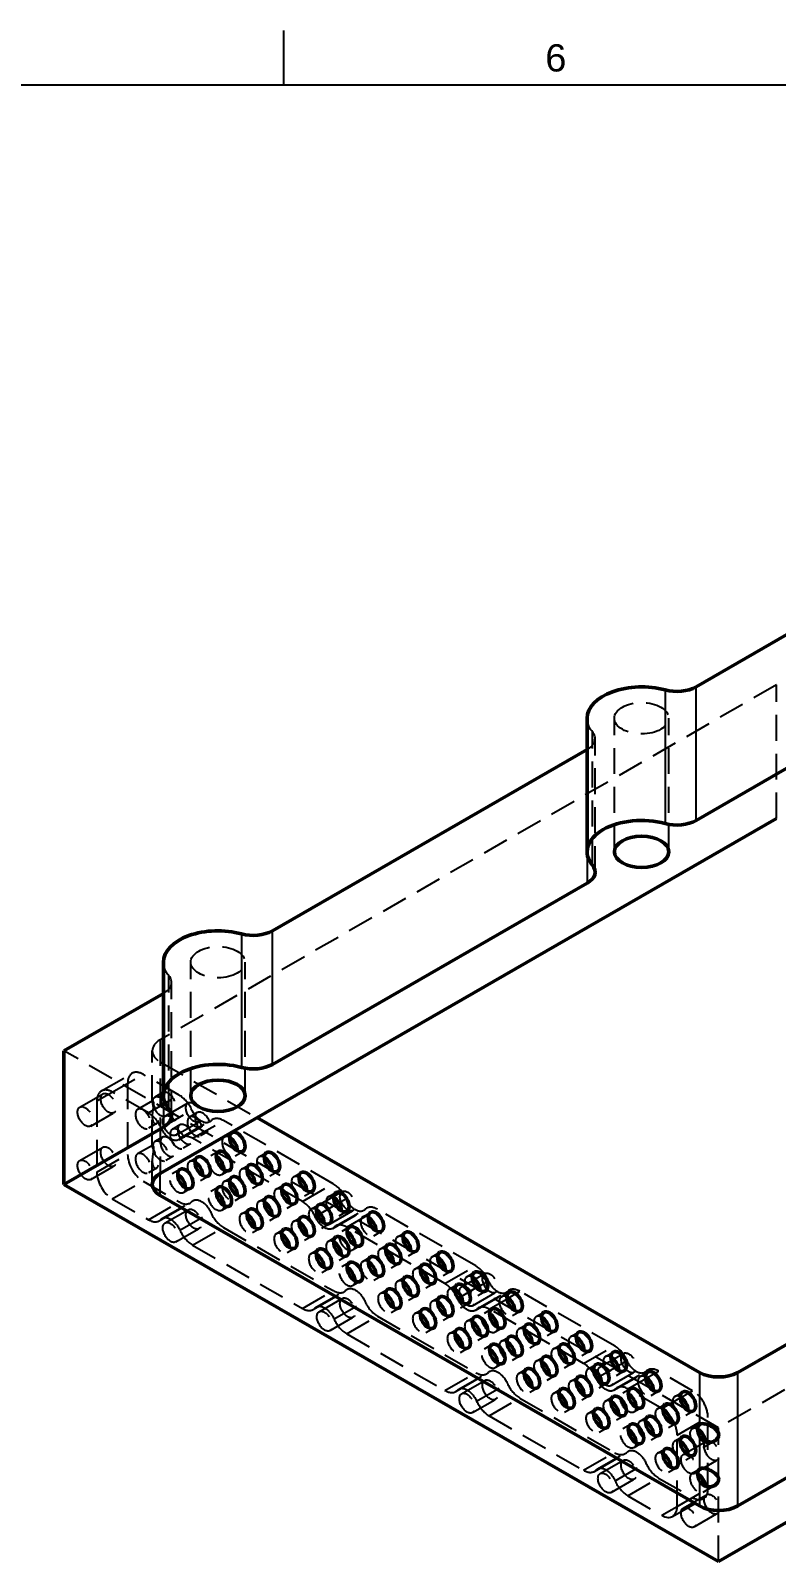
# Model space of a CAD drawing. Header units: millimetres. Extents: x 0 to 420, y 0 to 297.
# Drawn here: x 241.8 to 310.2, y 151.5 to 292 of the extents above; entities that cross this region are included whole.
import ezdxf
from ezdxf.enums import TextEntityAlignment as Align

# ---------------------------------------------------------------- set-up
doc = ezdxf.new("R2010")
doc.units = ezdxf.units.MM
doc.header["$LTSCALE"] = 0.75
doc.linetypes.add('HIDDEN2', pattern=[4.7625, 3.175, -1.5875])
for name, color, linetype, lineweight in [('BORDER', 7, 'Continuous', 25), ('Hidden', 7, 'HIDDEN2', 25), ('Hidden Narrow', 7, 'HIDDEN2', 25), ('Visible', 7, 'Continuous', 50), ('Visible Narrow', 7, 'Continuous', 25)]:
    doc.layers.add(name, color=color, linetype=linetype, lineweight=lineweight)
doc.styles.add('FusionTitle', font='arial.ttf')

# ---------------------------------------------------------------- blocks, each defined once
blk = doc.blocks.new('ISO_A3_SHEET')
at = {"layer": 'BORDER'}
for p, q in [((265, 292), (265, 287)), ((410, 287), (20, 287))]:
    blk.add_line(p, q, dxfattribs=at)
at = {"layer": 'BORDER', "style": 'FusionTitle'}
blk.add_text('6', height=2.5, dxfattribs=at).set_placement((290, 289.5), align=Align.MIDDLE)

msp = doc.modelspace()

# ---------------------------------------------------------------- linework, layer by layer
at = {"layer": 'Hidden', "extrusion": (1e-16, 0.817547, -0.575862)}
for p, q in [((310.247, 231.919), (253.679, 199.344)), ((295.373, 216.602), (295.373, 228.865)), ((300.373, 216.602), (300.373, 228.865)), ((293.605, 214.741), (293.605, 227.004)), ((256.482, 194.206), (256.482, 206.469)), ((261.482, 194.206), (261.482, 206.469)), ((254.714, 192.345), (254.714, 204.608)), ((304.944, 163.714), (244.84, 198.326)), ((252.946, 193.698), (252.946, 198.326)), ((253.679, 197.308), (262.559, 192.194)), ((248.279, 194.642), (251.107, 196.271)), ((255.423, 194.262), (252.105, 196.173)), ((246.303, 193.157), (248.424, 194.378)), ((252.595, 192.633), (249.277, 194.544)), ((250.691, 195.352), (250.691, 188.812)), ((253.904, 194.487), (253.197, 194.079)), ((247.301, 191.424), (249.422, 192.645)), ((247.863, 193.723), (247.863, 187.183)), ((252.958, 193.73), (251.606, 192.952)), ((254.127, 192.33), (256.248, 193.552)), ((254.902, 192.753), (254.195, 192.346)), ((257.086, 192.654), (256.379, 192.247)), ((253.35, 191.648), (252.604, 191.219)), ((252.946, 189.61), (252.946, 192.325)), ((255.495, 191.527), (254.788, 191.119)), ((255.125, 190.597), (257.246, 191.819)), ((255.375, 190.164), (258.203, 191.793)), ((255.659, 190.392), (258.487, 192.021)), ((269.566, 186.118), (259.485, 191.923)), ((253.904, 190.399), (253.197, 189.992)), ((256.493, 189.793), (255.786, 189.386)), ((266.737, 184.489), (256.657, 190.294)), ((258.084, 190.921), (257.377, 190.514)), ((259.561, 190.415), (260.268, 190.822)), ((246.303, 188.252), (248.424, 189.473)), ((252.958, 189.643), (251.606, 188.864)), ((254.902, 188.666), (254.195, 188.258)), ((256.379, 188.159), (257.086, 188.566)), ((259.031, 189.082), (258.324, 188.675)), ((260.559, 188.681), (261.266, 189.089)), ((262.743, 188.582), (263.45, 188.989)), ((247.301, 186.518), (249.422, 187.74)), ((253.35, 187.56), (252.604, 187.131)), ((252.946, 186.062), (252.946, 188.237)), ((255.495, 187.439), (254.788, 187.032)), ((260.029, 187.349), (259.322, 186.941)), ((261.152, 187.455), (261.859, 187.862)), ((263.741, 186.849), (264.448, 187.256)), ((265.925, 186.75), (266.632, 187.157)), ((252.105, 186.362), (255.423, 184.452)), ((256.493, 185.706), (255.786, 185.298)), ((257.377, 186.426), (258.084, 186.833)), ((259.031, 185.812), (258.324, 185.404)), ((259.561, 186.327), (260.268, 186.734)), ((262.15, 185.721), (262.857, 186.129)), ((264.334, 185.622), (265.041, 186.029)), ((249.277, 184.734), (252.595, 182.823)), ((253.593, 182.725), (256.421, 184.353)), ((253.877, 182.953), (256.706, 184.582)), ((260.559, 184.594), (261.266, 185.001)), ((262.743, 184.495), (263.45, 184.902)), ((265.332, 183.889), (266.039, 184.296)), ((266.923, 185.017), (267.63, 185.424)), ((267.516, 183.79), (268.223, 184.197)), ((268.269, 184.186), (270.39, 185.408)), ((269.107, 184.917), (269.814, 185.325)), ((254.127, 182.52), (256.248, 183.741)), ((260.029, 184.078), (259.322, 183.671)), ((261.152, 183.367), (261.859, 183.774)), ((263.741, 182.761), (264.448, 183.169)), ((265.925, 182.662), (266.632, 183.069)), ((269.267, 182.453), (271.388, 183.675)), ((269.517, 182.02), (272.345, 183.649)), ((269.801, 182.248), (272.63, 183.877)), ((270.105, 183.184), (270.812, 183.592)), ((272.289, 183.085), (272.996, 183.492)), ((282.647, 178.585), (273.628, 183.779)), ((255.125, 180.787), (257.246, 182.008)), ((259.485, 182.112), (269.566, 176.308)), ((262.15, 181.634), (262.857, 182.041)), ((264.334, 181.534), (265.041, 181.942)), ((266.923, 180.929), (267.63, 181.336)), ((268.514, 182.057), (269.221, 182.464)), ((271.052, 182.16), (270.344, 181.752)), ((279.819, 176.956), (270.799, 182.15)), ((273.287, 181.352), (273.994, 181.759)), ((275.471, 181.253), (276.178, 181.66)), ((256.657, 180.484), (266.737, 174.679)), ((265.332, 179.801), (266.039, 180.208)), ((267.516, 179.702), (268.223, 180.109)), ((269.107, 180.83), (269.814, 181.237)), ((272.05, 180.426), (271.343, 180.019)), ((273.88, 180.125), (274.587, 180.532)), ((276.469, 179.52), (277.176, 179.927)), ((270.105, 179.097), (270.812, 179.504)), ((271.052, 178.889), (270.344, 178.482)), ((272.289, 178.997), (272.996, 179.405)), ((274.878, 178.392), (275.585, 178.799)), ((277.062, 178.293), (277.769, 178.7)), ((278.653, 179.42), (279.36, 179.828)), ((268.514, 177.969), (269.221, 178.376)), ((272.05, 177.156), (271.343, 176.749)), ((273.287, 177.264), (273.994, 177.671)), ((275.471, 177.165), (276.178, 177.572)), ((279.651, 177.687), (280.358, 178.094)), ((281.351, 176.653), (283.472, 177.875)), ((281.835, 177.588), (282.542, 177.995)), ((267.735, 174.581), (270.564, 176.21)), ((268.02, 174.809), (270.848, 176.438)), ((273.88, 176.037), (274.587, 176.445)), ((276.469, 175.432), (277.176, 175.839)), ((278.06, 176.56), (278.767, 176.967)), ((278.653, 175.333), (279.36, 175.74)), ((280.244, 176.46), (280.951, 176.867)), ((282.349, 174.92), (284.47, 176.142)), ((282.598, 174.487), (285.427, 176.116)), ((282.833, 175.855), (283.54, 176.262)), ((282.883, 174.715), (285.711, 176.344)), ((285.017, 175.756), (285.724, 176.163)), ((295.375, 171.256), (286.709, 176.246)), ((268.269, 174.376), (270.39, 175.597)), ((274.878, 174.304), (275.585, 174.711)), ((277.062, 174.205), (277.769, 174.612)), ((281.242, 174.727), (281.949, 175.134)), ((284.133, 174.626), (283.426, 174.219)), ((292.547, 169.627), (283.881, 174.617)), ((286.015, 174.022), (286.722, 174.43)), ((288.199, 173.923), (288.906, 174.33)), ((269.267, 172.643), (271.388, 173.864)), ((273.628, 173.968), (282.647, 168.774)), ((278.06, 172.472), (278.767, 172.879)), ((279.651, 173.599), (280.358, 174.007)), ((281.835, 173.5), (282.542, 173.907)), ((285.131, 172.893), (284.424, 172.486)), ((286.608, 172.796), (287.315, 173.203)), ((270.799, 172.34), (279.819, 167.146)), ((280.244, 172.373), (280.951, 172.78)), ((282.833, 171.767), (283.54, 172.174)), ((285.017, 171.668), (285.724, 172.075)), ((289.197, 172.19), (289.904, 172.597)), ((291.381, 172.091), (292.088, 172.498)), ((281.242, 170.639), (281.949, 171.047)), ((284.133, 171.356), (283.426, 170.949)), ((286.015, 169.935), (286.722, 170.342)), ((287.606, 171.062), (288.313, 171.47)), ((288.199, 169.835), (288.906, 170.243)), ((289.79, 170.963), (290.497, 171.37)), ((292.379, 170.358), (293.086, 170.765)), ((294.079, 169.324), (296.2, 170.545)), ((294.563, 170.258), (295.27, 170.666)), ((280.817, 167.048), (283.645, 168.676)), ((281.101, 167.276), (283.929, 168.905)), ((285.131, 169.623), (284.424, 169.216)), ((286.608, 168.708), (287.315, 169.115)), ((290.788, 169.23), (291.495, 169.637)), ((292.972, 169.131), (293.679, 169.538)), ((295.077, 167.591), (297.198, 168.812)), ((295.326, 167.157), (298.155, 168.786)), ((295.561, 168.525), (296.268, 168.932)), ((295.61, 167.386), (298.439, 169.014)), ((297.745, 168.426), (298.452, 168.833)), ((302.555, 167.121), (299.437, 168.916)), ((314.086, 168.979), (304.944, 163.714)), ((281.351, 166.843), (283.472, 168.064)), ((287.606, 166.975), (288.313, 167.382)), ((289.197, 168.102), (289.904, 168.51)), ((289.79, 166.875), (290.497, 167.283)), ((291.381, 168.003), (292.088, 168.41)), ((293.97, 167.398), (294.677, 167.805)), ((296.861, 167.297), (296.154, 166.89)), ((299.726, 165.492), (296.609, 167.288)), ((282.349, 165.11), (284.47, 166.331)), ((286.709, 166.435), (295.375, 161.445)), ((292.379, 166.27), (293.086, 166.677)), ((294.563, 166.171), (295.27, 166.578)), ((298.743, 166.693), (299.45, 167.1)), ((299.336, 165.466), (300.043, 165.873)), ((300.927, 166.594), (301.634, 167.001)), ((283.881, 164.807), (292.547, 159.816)), ((290.788, 165.142), (291.495, 165.549)), ((292.972, 165.043), (293.679, 165.45)), ((295.561, 164.438), (296.268, 164.845)), ((297.859, 165.564), (297.152, 165.156)), ((297.745, 164.338), (298.452, 164.746)), ((301.925, 164.861), (302.632, 165.268)), ((303.969, 158.131), (303.969, 164.672)), ((293.97, 163.31), (294.677, 163.717)), ((296.861, 164.027), (296.154, 163.62)), ((300.334, 163.733), (301.041, 164.14)), ((301.14, 156.502), (301.14, 163.043)), ((302.518, 163.634), (303.226, 164.041)), ((304.944, 151.451), (304.944, 163.714)), ((297.859, 162.294), (297.152, 161.886)), ((298.743, 162.605), (299.45, 163.012)), ((299.336, 161.378), (300.043, 161.785)), ((300.927, 162.506), (301.634, 162.913)), ((301.702, 161.255), (303.823, 162.476)), ((303.516, 161.9), (304.567, 162.505)), ((293.545, 159.718), (296.373, 161.347)), ((293.829, 159.946), (296.657, 161.575)), ((294.079, 159.513), (296.2, 160.735)), ((301.925, 160.773), (302.632, 161.18)), ((302.7, 159.522), (304.821, 160.743)), ((295.077, 157.78), (297.198, 159.002)), ((299.437, 159.106), (302.555, 157.31)), ((300.334, 159.645), (301.041, 160.052)), ((302.518, 159.546), (303.226, 159.953)), ((296.609, 157.477), (299.726, 155.682)), ((301.702, 156.349), (303.823, 157.571)), ((303.516, 157.813), (304.567, 158.418)), ((300.724, 155.584), (303.553, 157.212)), ((302.7, 154.616), (304.821, 155.838))]:
    msp.add_line(p, q, dxfattribs=at)
at = {"layer": 'Hidden'}
for centre, major_axis, ratio, start_param, end_param in [((297.873, 228.865), (2.5, 0), 0.5758617, 3.1415927, 9.424778), ((291.105, 227.004), (-2.5, 0), 0.5758617, 2.3561945, 3.5871539), ((258.982, 206.469), (2.5, 0), 0.5758617, 3.1415927, 9.424778), ((252.214, 204.608), (-2.5, 0), 0.5758617, 2.3561945, 3.5871539), ((255.446, 198.326), (2.5, 0), 0.5758617, 2.3561945, 3.9269908), ((252.105, 194.538), (-0.998, 1.733), 0.5780931, -0.7834645, 0.7873319), ((249.277, 192.909), (-0.998, 1.733), 0.5780931, -0.7834645, 0.7873319), ((248.923, 193.512), (-0.499, 0.867), 0.5780931, 1.5707963, 7.8539816), ((253.696, 193.213), (-0.499, 0.867), 0.5780931, 1.5707963, 7.8539816), ((255.423, 192.627), (-0.998, 1.733), 0.5780931, 4.5371701, 5.4997209), ((246.802, 192.29), (-0.499, 0.867), 0.5780931, 1.5707963, 7.8539816), ((252.595, 190.998), (-0.998, 1.733), 0.5780931, 4.5371701, 5.4997209), ((256.747, 192.685), (-0.499, 0.867), 0.5780931, 1.5707963, 7.8539816), ((254.626, 191.464), (-0.499, 0.867), 0.5780931, 1.5707963, 7.8539816), ((259.485, 190.288), (-0.998, 1.733), 0.5780931, -0.7834645, 0.1790863), ((256.657, 188.659), (-0.998, 1.733), 0.5780931, -0.7834645, 0.1790863), ((260.06, 189.548), (-0.499, 0.867), 0.5780931, -0.7834719, 3.9250646), ((246.802, 187.385), (-0.499, 0.867), 0.5780931, 1.5707963, 7.8539816), ((248.923, 188.607), (-0.499, 0.867), 0.5780931, 1.5707963, 7.8539816), ((252.105, 187.997), (-0.998, 1.733), 0.5780931, 0.7873319, 2.3581282), ((263.242, 187.716), (-0.499, 0.867), 0.5780931, -0.7834719, 3.9250646), ((249.277, 186.369), (-0.998, 1.733), 0.5780931, 0.7873319, 2.3581282), ((256.878, 187.293), (-0.499, 0.867), 0.5780931, -0.7834719, 3.9250646), ((261.651, 186.588), (-0.499, 0.867), 0.5780931, -0.7834719, 3.9250646), ((260.06, 185.46), (-0.499, 0.867), 0.5780931, -0.7834719, 3.9250646), ((264.833, 184.756), (-0.499, 0.867), 0.5780931, -0.7834719, 3.9250646), ((266.424, 185.883), (-0.499, 0.867), 0.5780931, -0.7834719, 3.9250646), ((269.566, 184.483), (-0.998, 1.733), 0.5780931, 4.5371701, 5.4997209), ((270.889, 184.541), (-0.499, 0.867), 0.5780931, 1.5707963, 7.8539816), ((255.423, 186.087), (-0.998, 1.733), 0.5780931, 2.3581282, 3.3206789), ((263.242, 183.628), (-0.499, 0.867), 0.5780931, -0.7834719, 3.9250646), ((266.737, 182.854), (-0.998, 1.733), 0.5780931, 4.5371701, 5.4997209), ((268.768, 183.32), (-0.499, 0.867), 0.5780931, 1.5707963, 7.8539816), ((269.606, 184.051), (-0.499, 0.867), 0.5780931, -0.7834719, 3.9250646), ((252.595, 184.458), (-0.998, 1.733), 0.5780931, 2.3581282, 3.3206789), ((256.747, 182.875), (-0.499, 0.867), 0.5780931, 1.5707963, 7.8539816), ((259.485, 183.747), (-0.998, 1.733), 0.5780931, 1.3955775, 2.3581282), ((261.651, 182.5), (-0.499, 0.867), 0.5780931, -0.7834719, 3.9250646), ((266.424, 181.796), (-0.499, 0.867), 0.5780931, -0.7834719, 3.9250646), ((268.015, 182.923), (-0.499, 0.867), 0.5780931, -0.7834719, 3.9250646), ((272.788, 182.219), (-0.499, 0.867), 0.5780931, -0.7834719, 3.9250646), ((273.628, 182.144), (-0.998, 1.733), 0.5780931, -0.7834645, 0.1790863), ((254.626, 181.653), (-0.499, 0.867), 0.5780931, 1.5707963, 7.8539816), ((256.657, 182.119), (-0.998, 1.733), 0.5780931, 1.3955775, 2.3581282), ((264.833, 180.668), (-0.499, 0.867), 0.5780931, -0.7834719, 3.9250646), ((270.799, 180.515), (-0.998, 1.733), 0.5780931, -0.7834645, 0.1790863), ((275.97, 180.386), (-0.499, 0.867), 0.5780931, -0.7834719, 3.9250646), ((269.606, 179.963), (-0.499, 0.867), 0.5780931, -0.7834719, 3.9250646), ((274.379, 179.258), (-0.499, 0.867), 0.5780931, -0.7834719, 3.9250646), ((268.015, 178.835), (-0.499, 0.867), 0.5780931, -0.7834719, 3.9250646), ((272.788, 178.131), (-0.499, 0.867), 0.5780931, -0.7834719, 3.9250646), ((279.152, 178.554), (-0.499, 0.867), 0.5780931, -0.7834719, 3.9250646), ((282.647, 176.95), (-0.998, 1.733), 0.5780931, 4.5371701, 5.4997209), ((275.97, 176.298), (-0.499, 0.867), 0.5780931, -0.7834719, 3.9250646), ((277.561, 177.426), (-0.499, 0.867), 0.5780931, -0.7834719, 3.9250646), ((282.334, 176.721), (-0.499, 0.867), 0.5780931, -0.7834719, 3.9250646), ((283.971, 177.008), (-0.499, 0.867), 0.5780931, 1.5707963, 7.8539816), ((269.566, 177.943), (-0.998, 1.733), 0.5780931, 2.3581282, 3.3206789), ((270.889, 174.731), (-0.499, 0.867), 0.5780931, 1.5707963, 7.8539816), ((274.379, 175.171), (-0.499, 0.867), 0.5780931, -0.7834719, 3.9250646), ((279.819, 175.321), (-0.998, 1.733), 0.5780931, 4.5371701, 5.4997209), ((280.743, 175.594), (-0.499, 0.867), 0.5780931, -0.7834719, 3.9250646), ((281.85, 175.787), (-0.499, 0.867), 0.5780931, 1.5707963, 7.8539816), ((285.516, 174.889), (-0.499, 0.867), 0.5780931, -0.7834719, 3.9250646), ((286.709, 174.611), (-0.998, 1.733), 0.5780931, -0.7834645, 0.1790863), ((266.737, 176.314), (-0.998, 1.733), 0.5780931, 2.3581282, 3.3206789), ((268.768, 173.509), (-0.499, 0.867), 0.5780931, 1.5707963, 7.8539816), ((273.628, 175.604), (-0.998, 1.733), 0.5780931, 1.3955775, 2.3581282), ((277.561, 173.338), (-0.499, 0.867), 0.5780931, -0.7834719, 3.9250646), ((279.152, 174.466), (-0.499, 0.867), 0.5780931, -0.7834719, 3.9250646), ((283.881, 172.982), (-0.998, 1.733), 0.5780931, -0.7834645, 0.1790863), ((270.799, 173.975), (-0.998, 1.733), 0.5780931, 1.3955775, 2.3581282), ((282.334, 172.634), (-0.499, 0.867), 0.5780931, -0.7834719, 3.9250646), ((287.107, 171.929), (-0.499, 0.867), 0.5780931, -0.7834719, 3.9250646), ((288.698, 173.057), (-0.499, 0.867), 0.5780931, -0.7834719, 3.9250646), ((280.743, 171.506), (-0.499, 0.867), 0.5780931, -0.7834719, 3.9250646), ((285.516, 170.801), (-0.499, 0.867), 0.5780931, -0.7834719, 3.9250646), ((291.88, 171.224), (-0.499, 0.867), 0.5780931, -0.7834719, 3.9250646), ((290.289, 170.097), (-0.499, 0.867), 0.5780931, -0.7834719, 3.9250646), ((295.062, 169.392), (-0.499, 0.867), 0.5780931, -0.7834719, 3.9250646), ((295.375, 169.62), (-0.998, 1.733), 0.5780931, 4.5371701, 5.4997209), ((296.699, 169.679), (-0.499, 0.867), 0.5780931, 1.5707963, 7.8539816), ((282.647, 170.41), (-0.998, 1.733), 0.5780931, 2.3581282, 3.3206789), ((287.107, 167.841), (-0.499, 0.867), 0.5780931, -0.7834719, 3.9250646), ((288.698, 168.969), (-0.499, 0.867), 0.5780931, -0.7834719, 3.9250646), ((292.547, 167.992), (-0.998, 1.733), 0.5780931, 4.5371701, 5.4997209), ((293.471, 168.264), (-0.499, 0.867), 0.5780931, -0.7834719, 3.9250646), ((294.578, 168.457), (-0.499, 0.867), 0.5780931, 1.5707963, 7.8539816), ((299.437, 167.281), (-0.998, 1.733), 0.5780931, -0.7834645, 0.1790863), ((283.971, 167.198), (-0.499, 0.867), 0.5780931, 1.5707963, 7.8539816), ((286.709, 168.07), (-0.998, 1.733), 0.5780931, 1.3955775, 2.3581282), ((291.88, 167.137), (-0.499, 0.867), 0.5780931, -0.7834719, 3.9250646), ((296.609, 165.652), (-0.998, 1.733), 0.5780931, -0.7834645, 0.1790863), ((298.244, 167.559), (-0.499, 0.867), 0.5780931, -0.7834719, 3.9250646), ((279.819, 168.781), (-0.998, 1.733), 0.5780931, 2.3581282, 3.3206789), ((281.85, 165.976), (-0.499, 0.867), 0.5780931, 1.5707963, 7.8539816), ((283.881, 166.442), (-0.998, 1.733), 0.5780931, 1.3955775, 2.3581282), ((290.289, 166.009), (-0.499, 0.867), 0.5780931, -0.7834719, 3.9250646), ((295.062, 165.304), (-0.499, 0.867), 0.5780931, -0.7834719, 3.9250646), ((301.426, 165.727), (-0.499, 0.867), 0.5780931, -0.7834719, 3.9250646), ((302.555, 165.486), (-0.998, 1.733), 0.5780931, 3.9289245, 5.4997209), ((293.471, 164.176), (-0.499, 0.867), 0.5780931, -0.7834719, 3.9250646), ((298.244, 163.472), (-0.499, 0.867), 0.5780931, -0.7834719, 3.9250646), ((299.835, 164.599), (-0.499, 0.867), 0.5780931, -0.7834719, 3.9250646), ((299.726, 163.857), (-0.998, 1.733), 0.5780931, 3.9289245, 5.4997209), ((303.017, 162.767), (-0.499, 0.867), 0.5780931, -0.7834719, 4.0230719), ((301.426, 161.639), (-0.499, 0.867), 0.5780931, -0.7834719, 3.9250646), ((304.322, 161.61), (-0.499, 0.867), 0.5780931, 1.5707963, 7.8539816), ((295.375, 163.08), (-0.998, 1.733), 0.5780931, 2.3581282, 3.3206789), ((296.699, 159.868), (-0.499, 0.867), 0.5780931, 1.5707963, 7.8539816), ((299.437, 160.741), (-0.998, 1.733), 0.5780931, 1.3955775, 2.3581282), ((299.835, 160.512), (-0.499, 0.867), 0.5780931, -0.7834719, 3.9250646), ((302.201, 160.388), (-0.499, 0.867), 0.5780931, 1.5707963, 7.8539816), ((292.547, 161.451), (-0.998, 1.733), 0.5780931, 2.3581282, 3.3206789), ((294.578, 158.647), (-0.499, 0.867), 0.5780931, 1.5707963, 7.8539816), ((296.609, 159.112), (-0.998, 1.733), 0.5780931, 1.3955775, 2.3581282), ((303.017, 158.679), (-0.499, 0.867), 0.5780931, -0.7834719, 4.0230719), ((302.555, 158.946), (-0.998, 1.733), 0.5780931, 2.3581282, 3.9289245), ((304.322, 156.704), (-0.499, 0.867), 0.5780931, 1.5707963, 7.8539816), ((299.726, 157.317), (-0.998, 1.733), 0.5780931, 2.3581282, 3.9289245), ((302.201, 155.483), (-0.499, 0.867), 0.5780931, 1.5707963, 7.8539816)]:
    msp.add_ellipse(centre, major_axis=major_axis, ratio=ratio, start_param=start_param, end_param=end_param, dxfattribs=at)
at = {"layer": 'Hidden', "extrusion": (3e-16, 1e-16, -1)}
for centre, major_axis, ratio, start_param, end_param in [((297.873, 228.865), (5, 0), 0.5758617, 2.6960314, 3.1415927), ((258.982, 206.469), (5, 0), 0.5758617, 2.6960314, 3.1415927), ((271.597, 184.949), (-0.749, 1.3), 0.5780931, 2.9625064, 4.8876079), ((268.768, 183.32), (-0.749, 1.3), 0.5780931, 2.9625064, 4.8876079)]:
    msp.add_ellipse(centre, major_axis=major_axis, ratio=ratio, start_param=start_param, end_param=end_param, dxfattribs=at)
at = {"layer": 'Hidden', "extrusion": (5e-16, 2e-16, -1)}
for centre in [(254.403, 193.62), (252.105, 192.085), (257.585, 191.788), (255.287, 190.253), (255.994, 190.66), (256.878, 191.38), (253.696, 189.125), (254.403, 189.532), (252.105, 187.997)]:
    msp.add_ellipse(centre, major_axis=(-0.499, 0.867), ratio=0.5780931, dxfattribs=at)
at = {"layer": 'Hidden', "extrusion": (1e-16, -1e-16, -1)}
for centre, start_param, end_param in [((257.454, 193.093), 2.9625064, 4.8876079), ((254.626, 191.464), 2.9625064, 4.8876079), ((271.597, 175.138), -0.1790863, 1.7460152), ((268.768, 173.509), -0.1790863, 1.7460152), ((284.678, 167.605), -0.1790863, 1.7460152), ((297.406, 170.086), 2.9625064, 4.8876079), ((281.85, 165.976), -0.1790863, 1.7460152), ((294.578, 168.457), 2.9625064, 4.8876079)]:
    msp.add_ellipse(centre, major_axis=(-0.749, 1.3), ratio=0.5780931, start_param=start_param, end_param=end_param, dxfattribs=at)
at = {"layer": 'Hidden', "extrusion": (5e-16, 2e-16, -1)}
for centre in [(258.823, 187.808), (255.287, 186.165), (258.823, 184.538), (270.844, 180.886), (270.844, 177.616), (283.925, 173.353), (283.925, 170.082), (296.653, 166.023), (296.653, 162.753)]:
    msp.add_ellipse(centre, major_axis=(-0.499, 0.867), ratio=0.5780931, start_param=2.3581207, end_param=7.0666572, dxfattribs=at)
at = {"layer": 'Hidden', "extrusion": (4e-16, 2e-16, -1)}
for centre in [(257.454, 183.282), (254.626, 181.653), (297.406, 160.275), (294.578, 158.647)]:
    msp.add_ellipse(centre, major_axis=(-0.749, 1.3), ratio=0.5780931, start_param=-0.1790863, end_param=1.7460152, dxfattribs=at)
at = {"layer": 'Hidden', "extrusion": (3e-16, 2e-16, -1)}
for centre in [(284.678, 177.415), (281.85, 175.787)]:
    msp.add_ellipse(centre, major_axis=(-0.749, 1.3), ratio=0.5780931, start_param=2.9625064, end_param=4.8876079, dxfattribs=at)
at = {"layer": 'Hidden', "extrusion": (1.3823e-12, -6.899e-13, -1)}
msp.add_open_spline([(253.067, 193.453), (253.067, 193.51), (253.062, 193.555), (253.047, 193.628), (253.036, 193.655), (253.003, 193.718), (252.98, 193.733), (252.948, 193.732), (252.941, 193.707), (252.963, 193.609), (252.993, 193.535), (253.075, 193.366), (253.126, 193.27), (253.239, 193.049), (253.3, 192.924), (253.401, 192.685), (253.447, 192.559), (253.51, 192.312), (253.527, 192.192), (253.527, 191.987), (253.51, 191.889), (253.447, 191.734), (253.401, 191.678), (253.3, 191.618), (253.239, 191.615), (253.126, 191.671), (253.075, 191.731), (252.993, 191.9), (252.963, 192.03), (252.941, 192.325), (252.948, 192.49), (252.98, 192.778), (253.003, 192.923), (253.036, 193.134), (253.047, 193.203), (253.062, 193.334), (253.067, 193.397), (253.067, 193.453)], degree=3, knots=[0, 0, 0, 0, 0.02077264, 0.02077264, 0.04154529, 0.04154529, 0.08309057, 0.08309057, 0.13406842, 0.13406842, 0.18504626, 0.18504626, 0.22537675, 0.22537675, 0.26570724, 0.26570724, 0.30327258, 0.30327258, 0.34083793, 0.34083793, 0.37840328, 0.37840328, 0.41596863, 0.41596863, 0.45629911, 0.45629911, 0.4966296, 0.4966296, 0.54760745, 0.54760745, 0.59858529, 0.59858529, 0.64013058, 0.64013058, 0.66090322, 0.66090322, 0.68167586, 0.68167586, 0.68167586, 0.68167586], dxfattribs=at)
at = {"layer": 'Hidden'}
msp.add_open_spline([(253.067, 189.366), (253.067, 189.422), (253.062, 189.467), (253.047, 189.54), (253.036, 189.568), (253.003, 189.63), (252.98, 189.645), (252.948, 189.644), (252.941, 189.62), (252.963, 189.521), (252.993, 189.447), (253.075, 189.278), (253.126, 189.182), (253.239, 188.961), (253.3, 188.836), (253.401, 188.598), (253.447, 188.471), (253.51, 188.224), (253.527, 188.104), (253.527, 187.899), (253.51, 187.801), (253.447, 187.647), (253.401, 187.591), (253.3, 187.531), (253.239, 187.527), (253.126, 187.583), (253.075, 187.643), (252.993, 187.812), (252.963, 187.942), (252.941, 188.237), (252.948, 188.402), (252.98, 188.691), (253.003, 188.836), (253.036, 189.046), (253.047, 189.115), (253.062, 189.247), (253.067, 189.309), (253.067, 189.366)], degree=3, knots=[0, 0, 0, 0, 0.02077264, 0.02077264, 0.04154529, 0.04154529, 0.08309057, 0.08309057, 0.13406842, 0.13406842, 0.18504626, 0.18504626, 0.22537675, 0.22537675, 0.26570724, 0.26570724, 0.30327258, 0.30327258, 0.34083793, 0.34083793, 0.37840328, 0.37840328, 0.41596863, 0.41596863, 0.45629911, 0.45629911, 0.4966296, 0.4966296, 0.54760745, 0.54760745, 0.59858529, 0.59858529, 0.64013058, 0.64013058, 0.66090322, 0.66090322, 0.68167586, 0.68167586, 0.68167586, 0.68167586], dxfattribs=at)
at = {"layer": 'Hidden Narrow', "extrusion": (1e-16, 0.817547, -0.575862)}
for p, q in [((310.247, 219.656), (310.247, 231.919)), ((293.361, 215.361), (293.361, 227.624)), ((254.47, 192.965), (254.47, 205.229)), ((253.679, 199.344), (253.679, 187.08)), ((249.277, 194.544), (252.105, 196.173)), ((247.863, 193.723), (250.691, 195.352)), ((252.595, 192.633), (255.423, 194.262)), ((253.756, 191.264), (256.584, 192.893)), ((255.496, 190.262), (258.325, 191.891)), ((256.657, 190.294), (259.485, 191.923)), ((247.863, 187.183), (250.691, 188.812)), ((249.277, 184.734), (252.105, 186.362)), ((266.737, 184.489), (269.566, 186.118)), ((252.595, 182.823), (255.423, 184.452)), ((253.756, 182.855), (256.584, 184.484)), ((268.388, 183.403), (269.79, 184.21)), ((270.084, 184.379), (270.726, 184.749)), ((255.496, 181.853), (258.325, 183.481)), ((267.898, 183.12), (268.12, 183.248)), ((269.639, 182.118), (272.467, 183.747)), ((270.799, 182.15), (273.628, 183.779)), ((256.657, 180.484), (259.485, 182.112)), ((279.819, 176.956), (282.647, 178.585)), ((282.964, 176.73), (283.808, 177.216)), ((266.737, 174.679), (269.566, 176.308)), ((267.898, 174.711), (270.726, 176.34)), ((281.302, 175.773), (282.717, 176.588)), ((282.72, 174.585), (285.548, 176.213)), ((285.634, 175.627), (286.709, 176.246)), ((269.639, 173.709), (272.467, 175.338)), ((280.979, 175.587), (281.015, 175.608)), ((283.881, 174.617), (285.526, 175.564)), ((270.799, 172.34), (273.628, 173.968)), ((292.547, 169.627), (295.375, 171.256)), ((279.819, 167.146), (282.647, 168.774)), ((280.979, 167.178), (283.808, 168.807)), ((294.03, 168.443), (295.445, 169.259)), ((295.448, 167.255), (298.276, 168.884)), ((295.692, 169.401), (296.536, 169.886)), ((298.362, 168.297), (299.437, 168.916)), ((282.72, 166.176), (285.548, 167.804)), ((293.707, 168.258), (293.743, 168.278)), ((296.609, 167.288), (298.254, 168.235)), ((283.881, 164.807), (286.709, 166.435)), ((299.726, 165.492), (301.428, 166.473)), ((301.487, 166.506), (302.555, 167.121)), ((301.14, 163.043), (303.969, 164.672)), ((292.547, 159.816), (295.375, 161.445)), ((293.707, 159.849), (296.536, 161.477)), ((295.448, 158.846), (298.276, 160.475)), ((296.609, 157.477), (299.437, 159.106)), ((301.14, 156.502), (303.969, 158.131)), ((299.726, 155.682), (302.555, 157.31))]:
    msp.add_line(p, q, dxfattribs=at)
at = {"layer": 'Visible', "extrusion": (1e-16, 0.817547, -0.575862)}
for p, q in [((302.873, 231.745), (312.015, 237.009)), ((292.873, 216.602), (292.873, 228.865)), ((263.982, 209.349), (292.873, 225.986)), ((312.015, 224.746), (302.873, 219.481)), ((310.247, 219.656), (253.679, 187.08)), ((292.873, 213.723), (263.982, 197.086)), ((253.982, 194.206), (253.982, 206.469)), ((244.84, 198.326), (253.982, 203.59)), ((244.84, 186.062), (244.84, 198.326)), ((306.712, 168.804), (354.4, 196.266)), ((253.982, 191.327), (244.84, 186.062)), ((262.559, 192.194), (303.176, 168.804)), ((306.712, 156.541), (363.28, 189.116)), ((244.84, 186.062), (304.944, 151.451)), ((253.679, 185.044), (303.176, 156.541)), ((304.944, 151.451), (314.086, 156.715))]:
    msp.add_line(p, q, dxfattribs=at)
at = {"layer": 'Visible', "extrusion": (3e-16, 2e-16, -1)}
for centre in [(297.873, 228.865), (258.982, 206.469)]:
    msp.add_ellipse(centre, major_axis=(5, 0), ratio=0.5758617, start_param=3.1415927, end_param=5.1579502, dxfattribs=at)
at = {"layer": 'Visible'}
for centre, major_axis, ratio, start_param, end_param in [((301.105, 232.763), (2.5, 0), 0.5758617, 4.2668277, 5.4977871), ((301.105, 220.499), (2.5, 0), 0.5758617, 4.2668277, 5.4977871), ((297.873, 216.602), (2.5, 0), 0.5758617, 3.1415927, 9.424778), ((291.105, 214.741), (-2.5, 0), 0.5758617, 2.3561945, 3.5871539), ((262.214, 210.367), (2.5, 0), 0.5758617, 4.2668277, 5.4977871), ((262.214, 198.104), (-2.5, 0), 0.5758617, 1.1252351, 2.3561945), ((258.982, 194.206), (2.5, 0), 0.5758617, 3.1415927, 9.424778), ((252.214, 192.345), (2.5, 0), 0.5758617, -0.7853982, 0.4455613), ((260.06, 189.548), (-0.499, 0.867), 0.5780931, 3.9250646, 5.4997134), ((263.242, 187.716), (-0.499, 0.867), 0.5780931, 3.9250646, 5.4997134), ((255.446, 186.062), (2.5, 0), 0.5758617, 2.3561945, 3.9269908), ((256.878, 187.293), (-0.499, 0.867), 0.5780931, 3.9250646, 5.4997134), ((261.651, 186.588), (-0.499, 0.867), 0.5780931, 3.9250646, 5.4997134), ((260.06, 185.46), (-0.499, 0.867), 0.5780931, 3.9250646, 5.4997134), ((264.833, 184.756), (-0.499, 0.867), 0.5780931, 3.9250646, 5.4997134), ((266.424, 185.883), (-0.499, 0.867), 0.5780931, 3.9250646, 5.4997134), ((263.242, 183.628), (-0.499, 0.867), 0.5780931, 3.9250646, 5.4997134), ((269.606, 184.051), (-0.499, 0.867), 0.5780931, 3.9250646, 5.4997134), ((261.651, 182.5), (-0.499, 0.867), 0.5780931, 3.9250646, 5.4997134), ((268.015, 182.923), (-0.499, 0.867), 0.5780931, 3.9250646, 5.4997134), ((272.788, 182.219), (-0.499, 0.867), 0.5780931, 3.9250646, 5.4997134), ((264.833, 180.668), (-0.499, 0.867), 0.5780931, 3.9250646, 5.4997134), ((266.424, 181.796), (-0.499, 0.867), 0.5780931, 3.9250646, 5.4997134), ((269.606, 179.963), (-0.499, 0.867), 0.5780931, 3.9250646, 5.4997134), ((274.379, 179.258), (-0.499, 0.867), 0.5780931, 3.9250646, 5.4997134), ((275.97, 180.386), (-0.499, 0.867), 0.5780931, 3.9250646, 5.4997134), ((268.015, 178.835), (-0.499, 0.867), 0.5780931, 3.9250646, 5.4997134), ((272.788, 178.131), (-0.499, 0.867), 0.5780931, 3.9250646, 5.4997134), ((279.152, 178.554), (-0.499, 0.867), 0.5780931, 3.9250646, 5.4997134), ((275.97, 176.298), (-0.499, 0.867), 0.5780931, 3.9250646, 5.4997134), ((277.561, 177.426), (-0.499, 0.867), 0.5780931, 3.9250646, 5.4997134), ((282.334, 176.721), (-0.499, 0.867), 0.5780931, 3.9250646, 5.4997134), ((274.379, 175.171), (-0.499, 0.867), 0.5780931, 3.9250646, 5.4997134), ((280.743, 175.594), (-0.499, 0.867), 0.5780931, 3.9250646, 5.4997134), ((285.516, 174.889), (-0.499, 0.867), 0.5780931, 3.9250646, 5.4997134), ((279.152, 174.466), (-0.499, 0.867), 0.5780931, 3.9250646, 5.4997134), ((277.561, 173.338), (-0.499, 0.867), 0.5780931, 3.9250646, 5.4997134), ((282.334, 172.634), (-0.499, 0.867), 0.5780931, 3.9250646, 5.4997134), ((288.698, 173.057), (-0.499, 0.867), 0.5780931, 3.9250646, 5.4997134), ((280.743, 171.506), (-0.499, 0.867), 0.5780931, 3.9250646, 5.4997134), ((285.516, 170.801), (-0.499, 0.867), 0.5780931, 3.9250646, 5.4997134), ((287.107, 171.929), (-0.499, 0.867), 0.5780931, 3.9250646, 5.4997134), ((291.88, 171.224), (-0.499, 0.867), 0.5780931, 3.9250646, 5.4997134), ((290.289, 170.097), (-0.499, 0.867), 0.5780931, 3.9250646, 5.4997134), ((295.062, 169.392), (-0.499, 0.867), 0.5780931, 3.9250646, 5.4997134), ((288.698, 168.969), (-0.499, 0.867), 0.5780931, 3.9250646, 5.4997134), ((293.471, 168.264), (-0.499, 0.867), 0.5780931, 3.9250646, 5.4997134), ((304.944, 169.822), (2.5, 0), 0.5758617, 3.9269908, 5.4977871), ((287.107, 167.841), (-0.499, 0.867), 0.5780931, 3.9250646, 5.4997134), ((291.88, 167.137), (-0.499, 0.867), 0.5780931, 3.9250646, 5.4997134), ((298.244, 167.559), (-0.499, 0.867), 0.5780931, 3.9250646, 5.4997134), ((290.289, 166.009), (-0.499, 0.867), 0.5780931, 3.9250646, 5.4997134), ((295.062, 165.304), (-0.499, 0.867), 0.5780931, 3.9250646, 5.4997134), ((301.426, 165.727), (-0.499, 0.867), 0.5780931, 3.9250646, 5.4997134), ((293.471, 164.176), (-0.499, 0.867), 0.5780931, 3.9250646, 5.4997134), ((299.835, 164.599), (-0.499, 0.867), 0.5780931, 3.9250646, 5.4997134), ((298.244, 163.472), (-0.499, 0.867), 0.5780931, 3.9250646, 5.4997134), ((303.017, 162.767), (-0.499, 0.867), 0.5780931, 4.0230719, 5.4997134), ((301.426, 161.639), (-0.499, 0.867), 0.5780931, 3.9250646, 5.4997134), ((299.835, 160.512), (-0.499, 0.867), 0.5780931, 3.9250646, 5.4997134), ((303.017, 158.679), (-0.499, 0.867), 0.5780931, 4.0230719, 5.4997134), ((304.944, 157.559), (2.5, 0), 0.5758617, 3.9269908, 5.4977871)]:
    msp.add_ellipse(centre, major_axis=major_axis, ratio=ratio, start_param=start_param, end_param=end_param, dxfattribs=at)
at = {"layer": 'Visible', "extrusion": (3e-16, 1e-16, -1)}
for centre in [(297.873, 216.602), (258.982, 194.206)]:
    msp.add_ellipse(centre, major_axis=(5, 0), ratio=0.5758617, start_param=2.6960314, end_param=5.1579502, dxfattribs=at)
at = {"layer": 'Visible', "extrusion": (5e-16, 2e-16, -1)}
for centre in [(260.767, 189.955), (257.585, 187.7), (259.53, 188.215), (263.949, 188.123), (255.994, 186.572), (262.358, 186.995), (267.131, 186.29), (259.53, 184.945), (260.767, 185.868), (265.54, 185.163), (263.949, 184.035), (268.722, 183.33), (270.313, 184.458), (262.358, 182.907), (267.131, 182.203), (273.495, 182.626), (265.54, 181.075), (270.313, 180.37), (271.551, 181.293), (276.677, 180.793), (268.722, 179.243), (275.086, 179.666), (279.859, 178.961), (271.551, 178.023), (273.495, 178.538), (278.268, 177.833), (276.677, 176.706), (283.041, 177.129), (275.086, 175.578), (279.859, 174.873), (281.45, 176.001), (286.223, 175.296), (278.268, 173.746), (284.632, 173.76), (289.405, 173.464), (281.45, 171.913), (283.041, 173.041), (287.814, 172.336), (284.632, 170.49), (286.223, 171.208), (290.996, 170.504), (292.587, 171.631), (289.405, 169.376), (295.769, 169.799), (287.814, 168.248), (294.178, 168.671), (298.951, 167.967), (290.996, 166.416), (292.587, 167.544), (297.36, 166.43), (295.769, 165.711), (300.542, 165.007), (302.133, 166.134), (294.178, 164.584), (298.951, 163.879), (297.36, 163.16), (302.133, 162.047), (300.542, 160.919)]:
    msp.add_ellipse(centre, major_axis=(-0.499, 0.867), ratio=0.5780931, dxfattribs=at)
at = {"layer": 'Visible', "extrusion": (4e-16, 2e-16, -1)}
for centre in [(258.823, 187.808), (255.287, 186.165), (258.823, 184.538), (270.844, 177.616), (283.925, 170.082), (296.653, 166.023), (296.653, 162.753)]:
    msp.add_ellipse(centre, major_axis=(-0.499, 0.867), ratio=0.5780931, start_param=0.7834719, end_param=2.3581207, dxfattribs=at)
at = {"layer": 'Visible', "extrusion": (2e-16, 1e-16, -1)}
for centre in [(270.844, 180.886), (283.925, 173.353)]:
    msp.add_ellipse(centre, major_axis=(-0.499, 0.867), ratio=0.5780931, start_param=0.7834719, end_param=2.3581207, dxfattribs=at)
at = {"layer": 'Visible', "extrusion": (5e-16, 2e-16, -1)}
msp.add_ellipse((303.724, 163.174), major_axis=(-0.499, 0.867), ratio=0.5780931, start_param=-1.4715343, end_param=-0.1031295, dxfattribs=at)
at = {"layer": 'Visible', "extrusion": (4e-16, 3e-16, -1)}
msp.add_ellipse((303.724, 159.087), major_axis=(-0.499, 0.867), ratio=0.5780931, start_param=-1.4715343, end_param=-0.1031295, dxfattribs=at)
at = {"layer": 'Visible', "extrusion": (6.44e-13, 1.3756e-12, -1)}
msp.add_open_spline([(303.176, 164.007), (303.192, 164.02), (303.209, 164.031), (303.292, 164.079), (303.379, 164.099), (303.581, 164.097), (303.698, 164.075), (303.939, 164.005), (304.08, 163.948), (304.351, 163.811), (304.482, 163.73), (304.688, 163.569), (304.783, 163.479), (304.916, 163.282), (304.954, 163.174), (304.954, 163.068), (304.954, 162.962), (304.916, 162.853), (304.783, 162.662), (304.688, 162.58), (304.482, 162.453), (304.351, 162.403), (304.08, 162.361), (303.939, 162.37), (303.698, 162.44), (303.581, 162.5), (303.379, 162.667), (303.292, 162.773), (303.209, 162.911), (303.192, 162.942), (303.176, 162.973)], degree=3, knots=[-0.25032461, -0.25032461, -0.25032461, -0.25032461, -0.2400891, -0.2400891, -0.20186789, -0.20186789, -0.16364669, -0.16364669, -0.12072954, -0.12072954, -0.07781239, -0.07781239, -0.0389062, -0.0389062, 0, 0, 0, 0.0389062, 0.0389062, 0.07781239, 0.07781239, 0.12072954, 0.12072954, 0.16364669, 0.16364669, 0.20186789, 0.20186789, 0.2400891, 0.2400891, 0.25032461, 0.25032461, 0.25032461, 0.25032461], dxfattribs=at)
at = {"layer": 'Visible', "extrusion": (-4.496e-13, 1.0867e-12, -1)}
msp.add_open_spline([(303.176, 159.919), (303.192, 159.932), (303.209, 159.944), (303.292, 159.991), (303.379, 160.011), (303.581, 160.009), (303.698, 159.987), (303.939, 159.917), (304.08, 159.861), (304.351, 159.723), (304.482, 159.642), (304.688, 159.482), (304.783, 159.391), (304.916, 159.194), (304.954, 159.086), (304.954, 158.98), (304.954, 158.874), (304.916, 158.766), (304.783, 158.574), (304.688, 158.492), (304.482, 158.365), (304.351, 158.315), (304.08, 158.273), (303.939, 158.282), (303.698, 158.352), (303.581, 158.413), (303.379, 158.579), (303.292, 158.685), (303.209, 158.824), (303.192, 158.854), (303.176, 158.885)], degree=3, knots=[-0.25032461, -0.25032461, -0.25032461, -0.25032461, -0.2400891, -0.2400891, -0.20186789, -0.20186789, -0.16364669, -0.16364669, -0.12072954, -0.12072954, -0.07781239, -0.07781239, -0.0389062, -0.0389062, 0, 0, 0, 0.0389062, 0.0389062, 0.07781239, 0.07781239, 0.12072954, 0.12072954, 0.16364669, 0.16364669, 0.20186789, 0.20186789, 0.2400891, 0.2400891, 0.25032461, 0.25032461, 0.25032461, 0.25032461], dxfattribs=at)
at = {"layer": 'Visible Narrow', "extrusion": (1e-16, 0.817547, -0.575862)}
for p, q in [((300.028, 231.463), (300.028, 219.2)), ((302.873, 219.481), (302.873, 231.745)), ((292.873, 216.602), (292.873, 213.723)), ((261.137, 209.068), (261.137, 196.804)), ((263.982, 197.086), (263.982, 209.349)), ((253.982, 194.206), (253.982, 191.327)), ((253.679, 185.044), (253.679, 187.08)), ((269.79, 184.21), (270.084, 184.379)), ((268.12, 183.248), (268.388, 183.403)), ((281.015, 175.608), (281.302, 175.773)), ((282.717, 176.588), (282.964, 176.73)), ((285.526, 175.564), (285.634, 175.627)), ((295.445, 169.259), (295.692, 169.401)), ((303.176, 168.804), (303.176, 164.007)), ((306.712, 156.541), (306.712, 168.804)), ((293.743, 168.278), (294.03, 168.443)), ((298.254, 168.235), (298.362, 168.297)), ((301.428, 166.473), (301.487, 166.506)), ((303.176, 162.973), (303.176, 159.919)), ((303.176, 158.885), (303.176, 156.541))]:
    msp.add_line(p, q, dxfattribs=at)

# ---------------------------------------------------------------- block references
at = {"layer": 'BORDER'}
msp.add_blockref('ISO_A3_SHEET', (0, 0), dxfattribs=at)

doc.saveas('drawing.dxf')
